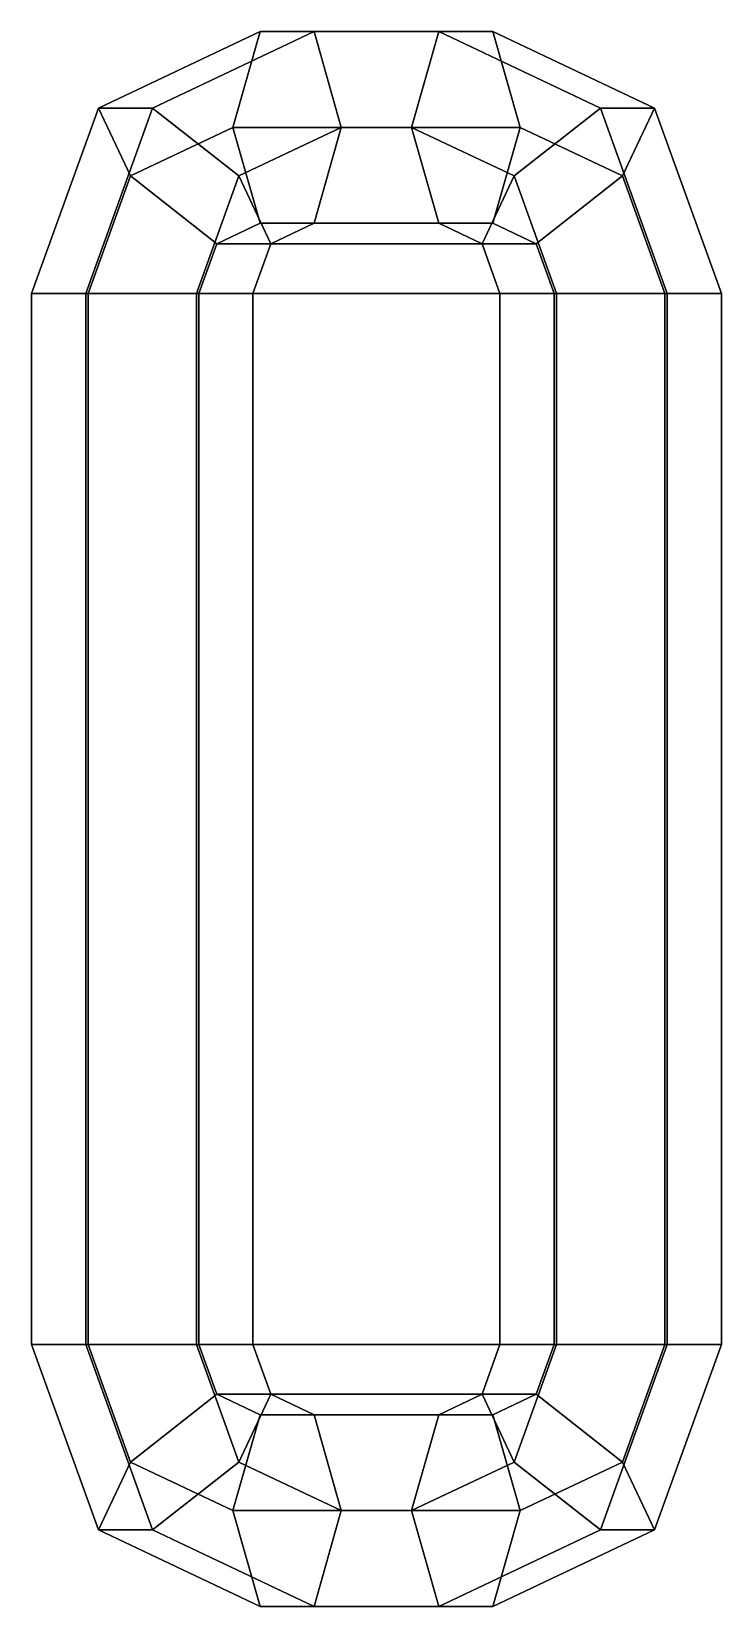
# Model space of a CAD drawing. Extents: x -2.5 to 3, y -17.5 to 13.4.
# Drawn here: x 1.71 to 2.956, y -17.453 to -14.607 of the extents above.
import ezdxf

# ---------------------------------------------------------------- set-up
doc = ezdxf.new("R2010")
doc.units = 0
doc.layers.add('BOATS', color=1, linetype='CONTINUOUS')

msp = doc.modelspace()

# ---------------------------------------------------------------- linework, layer by layer
at = {"layer": 'BOATS'}
for points in [[(1.8883, -14.8679, 4.655), (1.8304, -14.7454, 4.8022), (2.1223, -14.6068, 4.6385), (2.0733, -14.78, 4.5512)], [(1.8304, -14.7454, 4.8022), (1.9283, -14.7454, 4.9766), (2.2201, -14.6068, 4.8129), (2.1223, -14.6068, 4.6385)], [(1.9283, -14.7454, 4.9766), (2.084, -14.8679, 5.0039), (2.269, -14.78, 4.9001), (2.2201, -14.6068, 4.8129)], [(2.0733, -14.78, 4.5512), (2.1223, -14.6068, 4.6385), (2.445, -14.6068, 4.4574), (2.396, -14.78, 4.3702)], [(2.1223, -14.6068, 4.6385), (2.2201, -14.6068, 4.8129), (2.5428, -14.6068, 4.6319), (2.445, -14.6068, 4.4574)], [(2.2201, -14.6068, 4.8129), (2.269, -14.78, 4.9001), (2.5917, -14.78, 4.7191), (2.5428, -14.6068, 4.6319)], [(2.396, -14.78, 4.3702), (2.445, -14.6068, 4.4574), (2.7368, -14.7454, 4.2937), (2.5811, -14.8679, 4.2665)], [(2.445, -14.6068, 4.4574), (2.5428, -14.6068, 4.6319), (2.8346, -14.7454, 4.4682), (2.7368, -14.7454, 4.2937)], [(2.5428, -14.6068, 4.6319), (2.5917, -14.78, 4.7191), (2.7767, -14.8679, 4.6153), (2.8346, -14.7454, 4.4682)], [(1.8117, -15.08, 4.698), (1.7096, -15.08, 4.87), (1.8304, -14.7454, 4.8022), (1.8883, -14.8679, 4.655)], [(1.7096, -15.08, 4.87), (1.8074, -15.08, 5.0444), (1.9283, -14.7454, 4.9766), (1.8304, -14.7454, 4.8022)], [(1.8074, -15.08, 5.0444), (2.0074, -15.08, 5.0469), (2.084, -14.8679, 5.0039), (1.9283, -14.7454, 4.9766)], [(2.5811, -14.8679, 4.2665), (2.7368, -14.7454, 4.2937), (2.8577, -15.08, 4.2259), (2.6577, -15.08, 4.2235)], [(2.7368, -14.7454, 4.2937), (2.8346, -14.7454, 4.4682), (2.9555, -15.08, 4.4004), (2.8577, -15.08, 4.2259)], [(2.8346, -14.7454, 4.4682), (2.7767, -14.8679, 4.6153), (2.8534, -15.08, 4.5723), (2.9555, -15.08, 4.4004)], [(2.0441, -14.9903, 4.6823), (1.8883, -14.8679, 4.655), (2.0733, -14.78, 4.5512), (2.1223, -14.9532, 4.6385)], [(2.1223, -14.9532, 4.6385), (2.0733, -14.78, 4.5512), (2.396, -14.78, 4.3702), (2.445, -14.9532, 4.4574)], [(2.084, -14.8679, 5.0039), (2.1419, -14.9903, 4.8568), (2.2201, -14.9532, 4.8129), (2.269, -14.78, 4.9001)], [(2.269, -14.78, 4.9001), (2.2201, -14.9532, 4.8129), (2.5428, -14.9532, 4.6319), (2.5917, -14.78, 4.7191)], [(2.445, -14.9532, 4.4574), (2.396, -14.78, 4.3702), (2.5811, -14.8679, 4.2665), (2.5232, -14.9903, 4.4136)], [(2.5917, -14.78, 4.7191), (2.5428, -14.9532, 4.6319), (2.621, -14.9903, 4.588), (2.7767, -14.8679, 4.6153)], [(2.0117, -15.08, 4.7005), (1.8117, -15.08, 4.698), (1.8883, -14.8679, 4.655), (2.0441, -14.9903, 4.6823)], [(2.0074, -15.08, 5.0469), (2.1095, -15.08, 4.8749), (2.1419, -14.9903, 4.8568), (2.084, -14.8679, 5.0039)], [(2.5232, -14.9903, 4.4136), (2.5811, -14.8679, 4.2665), (2.6577, -15.08, 4.2235), (2.5555, -15.08, 4.3954)], [(2.7767, -14.8679, 4.6153), (2.621, -14.9903, 4.588), (2.6534, -15.08, 4.5698), (2.8534, -15.08, 4.5723)], [(2.1419, -14.9903, 4.8568), (2.0441, -14.9903, 4.6823), (2.1223, -14.9532, 4.6385), (2.2201, -14.9532, 4.8129)], [(2.445, -14.9532, 4.4574), (2.1223, -14.9532, 4.6385), (2.0441, -14.9903, 4.6823), (2.5232, -14.9903, 4.4136)], [(2.5232, -14.9903, 4.4136), (2.0441, -14.9903, 4.6823), (2.1223, -14.9532, 4.6385), (2.445, -14.9532, 4.4574)], [(2.2201, -14.9532, 4.8129), (2.1223, -14.9532, 4.6385), (2.445, -14.9532, 4.4574), (2.5428, -14.9532, 4.6319)], [(2.5428, -14.9532, 4.6319), (2.445, -14.9532, 4.4574), (2.5232, -14.9903, 4.4136), (2.621, -14.9903, 4.588)], [(2.1095, -15.08, 4.8749), (2.0117, -15.08, 4.7005), (2.0441, -14.9903, 4.6823), (2.1419, -14.9903, 4.8568)], [(2.5232, -14.9903, 4.4136), (2.0441, -14.9903, 4.6823), (2.0117, -15.08, 4.7005), (2.5555, -15.08, 4.3954)], [(2.5555, -15.08, 4.3954), (2.0117, -15.08, 4.7005), (2.0441, -14.9903, 4.6823), (2.5232, -14.9903, 4.4136)], [(2.621, -14.9903, 4.588), (2.5232, -14.9903, 4.4136), (2.5555, -15.08, 4.3954), (2.6534, -15.08, 4.5698)], [(1.7096, -16.98, 4.87), (1.8074, -16.98, 5.0444), (1.8074, -15.08, 5.0444), (1.7096, -15.08, 4.87)], [(1.8117, -16.98, 4.698), (1.7096, -16.98, 4.87), (1.7096, -15.08, 4.87), (1.8117, -15.08, 4.698)], [(1.8074, -16.98, 5.0444), (2.0074, -16.98, 5.0469), (2.0074, -15.08, 5.0469), (1.8074, -15.08, 5.0444)], [(2.0117, -16.98, 4.7005), (1.8117, -16.98, 4.698), (1.8117, -15.08, 4.698), (2.0117, -15.08, 4.7005)], [(2.0074, -16.98, 5.0469), (2.1095, -16.98, 4.8749), (2.1095, -15.08, 4.8749), (2.0074, -15.08, 5.0469)], [(2.1095, -16.98, 4.8749), (2.0117, -16.98, 4.7005), (2.0117, -15.08, 4.7005), (2.1095, -15.08, 4.8749)], [(2.5555, -15.08, 4.3954), (2.0117, -15.08, 4.7005), (2.0117, -16.98, 4.7005), (2.5555, -16.98, 4.3954)], [(2.5555, -16.98, 4.3954), (2.0117, -16.98, 4.7005), (2.0117, -15.08, 4.7005), (2.5555, -15.08, 4.3954)], [(2.5555, -16.98, 4.3954), (2.6534, -16.98, 4.5698), (2.6534, -15.08, 4.5698), (2.5555, -15.08, 4.3954)], [(2.6577, -16.98, 4.2235), (2.5555, -16.98, 4.3954), (2.5555, -15.08, 4.3954), (2.6577, -15.08, 4.2235)], [(2.6534, -16.98, 4.5698), (2.8534, -16.98, 4.5723), (2.8534, -15.08, 4.5723), (2.6534, -15.08, 4.5698)], [(2.8577, -16.98, 4.2259), (2.6577, -16.98, 4.2235), (2.6577, -15.08, 4.2235), (2.8577, -15.08, 4.2259)], [(2.8534, -16.98, 4.5723), (2.9555, -16.98, 4.4004), (2.9555, -15.08, 4.4004), (2.8534, -15.08, 4.5723)], [(2.9555, -16.98, 4.4004), (2.8577, -16.98, 4.2259), (2.8577, -15.08, 4.2259), (2.9555, -15.08, 4.4004)], [(1.8883, -17.1921, 4.655), (1.8304, -17.3146, 4.8022), (1.7096, -16.98, 4.87), (1.8117, -16.98, 4.698)], [(1.8304, -17.3146, 4.8022), (1.9283, -17.3146, 4.9766), (1.8074, -16.98, 5.0444), (1.7096, -16.98, 4.87)], [(1.9283, -17.3146, 4.9766), (2.084, -17.1921, 5.0039), (2.0074, -16.98, 5.0469), (1.8074, -16.98, 5.0444)], [(2.0441, -17.0697, 4.6823), (1.8883, -17.1921, 4.655), (1.8117, -16.98, 4.698), (2.0117, -16.98, 4.7005)], [(2.084, -17.1921, 5.0039), (2.1419, -17.0697, 4.8568), (2.1095, -16.98, 4.8749), (2.0074, -16.98, 5.0469)], [(2.1419, -17.0697, 4.8568), (2.0441, -17.0697, 4.6823), (2.0117, -16.98, 4.7005), (2.1095, -16.98, 4.8749)], [(2.5232, -17.0697, 4.4136), (2.0441, -17.0697, 4.6823), (2.0117, -16.98, 4.7005), (2.5555, -16.98, 4.3954)], [(2.5555, -16.98, 4.3954), (2.0117, -16.98, 4.7005), (2.0441, -17.0697, 4.6823), (2.5232, -17.0697, 4.4136)], [(2.5555, -16.98, 4.3954), (2.6577, -16.98, 4.2235), (2.5811, -17.1921, 4.2665), (2.5232, -17.0697, 4.4136)], [(2.6534, -16.98, 4.5698), (2.5555, -16.98, 4.3954), (2.5232, -17.0697, 4.4136), (2.621, -17.0697, 4.588)], [(2.6577, -16.98, 4.2235), (2.8577, -16.98, 4.2259), (2.7368, -17.3146, 4.2937), (2.5811, -17.1921, 4.2665)], [(2.8534, -16.98, 4.5723), (2.6534, -16.98, 4.5698), (2.621, -17.0697, 4.588), (2.7767, -17.1921, 4.6153)], [(2.8577, -16.98, 4.2259), (2.9555, -16.98, 4.4004), (2.8346, -17.3146, 4.4682), (2.7368, -17.3146, 4.2937)], [(2.9555, -16.98, 4.4004), (2.8534, -16.98, 4.5723), (2.7767, -17.1921, 4.6153), (2.8346, -17.3146, 4.4682)], [(2.1223, -17.1068, 4.6385), (2.0733, -17.28, 4.5512), (1.8883, -17.1921, 4.655), (2.0441, -17.0697, 4.6823)], [(2.2201, -17.1068, 4.8129), (2.1223, -17.1068, 4.6385), (2.0441, -17.0697, 4.6823), (2.1419, -17.0697, 4.8568)], [(2.5232, -17.0697, 4.4136), (2.0441, -17.0697, 4.6823), (2.1223, -17.1068, 4.6385), (2.445, -17.1068, 4.4574)], [(2.445, -17.1068, 4.4574), (2.1223, -17.1068, 4.6385), (2.0441, -17.0697, 4.6823), (2.5232, -17.0697, 4.4136)], [(2.269, -17.28, 4.9001), (2.2201, -17.1068, 4.8129), (2.1419, -17.0697, 4.8568), (2.084, -17.1921, 5.0039)], [(2.5232, -17.0697, 4.4136), (2.5811, -17.1921, 4.2665), (2.396, -17.28, 4.3702), (2.445, -17.1068, 4.4574)], [(2.621, -17.0697, 4.588), (2.5232, -17.0697, 4.4136), (2.445, -17.1068, 4.4574), (2.5428, -17.1068, 4.6319)], [(2.7767, -17.1921, 4.6153), (2.621, -17.0697, 4.588), (2.5428, -17.1068, 4.6319), (2.5917, -17.28, 4.7191)], [(2.0733, -17.28, 4.5512), (2.1223, -17.1068, 4.6385), (2.445, -17.1068, 4.4574), (2.396, -17.28, 4.3702)], [(2.1223, -17.1068, 4.6385), (2.2201, -17.1068, 4.8129), (2.5428, -17.1068, 4.6319), (2.445, -17.1068, 4.4574)], [(2.2201, -17.1068, 4.8129), (2.269, -17.28, 4.9001), (2.5917, -17.28, 4.7191), (2.5428, -17.1068, 4.6319)], [(2.0733, -17.28, 4.5512), (2.1223, -17.4532, 4.6385), (1.8304, -17.3146, 4.8022), (1.8883, -17.1921, 4.655)], [(2.2201, -17.4532, 4.8129), (2.269, -17.28, 4.9001), (2.084, -17.1921, 5.0039), (1.9283, -17.3146, 4.9766)], [(2.5811, -17.1921, 4.2665), (2.7368, -17.3146, 4.2937), (2.445, -17.4532, 4.4574), (2.396, -17.28, 4.3702)], [(2.8346, -17.3146, 4.4682), (2.7767, -17.1921, 4.6153), (2.5917, -17.28, 4.7191), (2.5428, -17.4532, 4.6319)], [(2.1223, -17.4532, 4.6385), (2.0733, -17.28, 4.5512), (2.396, -17.28, 4.3702), (2.445, -17.4532, 4.4574)], [(2.269, -17.28, 4.9001), (2.2201, -17.4532, 4.8129), (2.5428, -17.4532, 4.6319), (2.5917, -17.28, 4.7191)], [(2.1223, -17.4532, 4.6385), (2.2201, -17.4532, 4.8129), (1.9283, -17.3146, 4.9766), (1.8304, -17.3146, 4.8022)], [(2.7368, -17.3146, 4.2937), (2.8346, -17.3146, 4.4682), (2.5428, -17.4532, 4.6319), (2.445, -17.4532, 4.4574)], [(2.2201, -17.4532, 4.8129), (2.1223, -17.4532, 4.6385), (2.445, -17.4532, 4.4574), (2.5428, -17.4532, 4.6319)]]:
    msp.add_3dface(points, dxfattribs=at)

doc.saveas('drawing.dxf')
